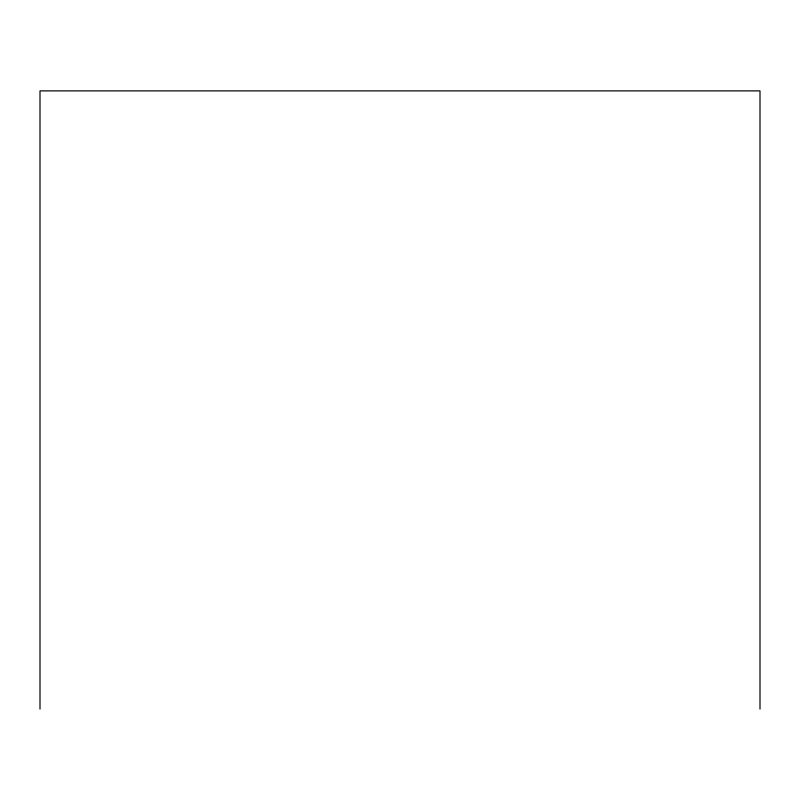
<?xml version="1.0" encoding="UTF-8"?>
<svg xmlns="http://www.w3.org/2000/svg" width="800" height="800" viewBox="0 0 800 800"><rect width="100%" height="100%" fill="white"/><g stroke="black" fill="none" stroke-linecap="round" stroke-linejoin="round"><path stroke-width="1.2" d="M760 709.11L760 90.89L40 90.89L40 709.11"/></g></svg>
